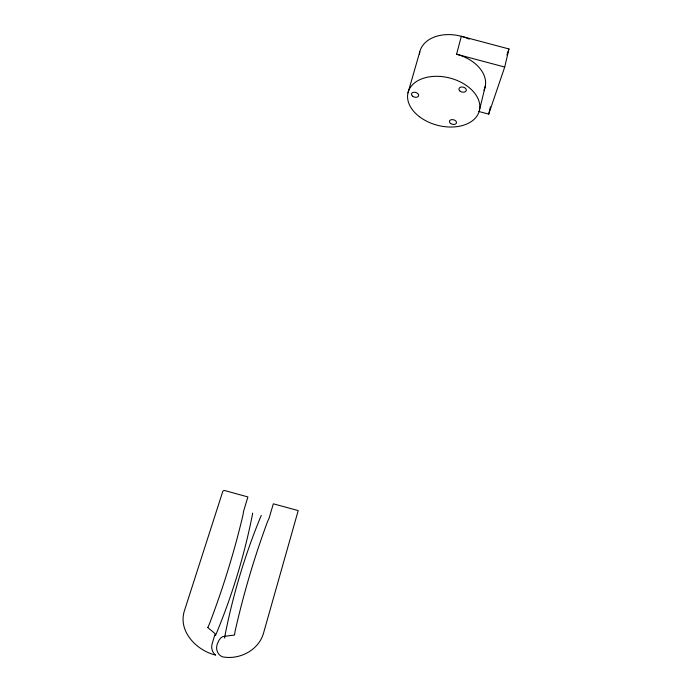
<?xml version="1.0" encoding="UTF-8"?>
<svg xmlns="http://www.w3.org/2000/svg" width="692" height="692" viewBox="0 0 692 692"><rect width="100%" height="100%" fill="white"/><g stroke="black" fill="none" stroke-linecap="round" stroke-linejoin="round"><path stroke-width="1.04" d="M234.579 634.547L234.847 632.696A71.259 69.684 -87.8 0 1 235.133 631.069C243.498 594.082 254.241 557.527 267.423 521.967A67.21 65.532 25 0 1 268.012 520.583L268.73 519.052A6.02 5.821 -1.3 0 1 268.937 518.645L273.331 503.811L298.209 510.584L263.591 632.921C258.869 650.264 239.276 660.298 222.149 656.76A10.319 9.939 -57.1 0 1 217.046 644.788C218.274 641.311 220.393 636.086 224.796 636.294L234.527 635.04A6.496 6.297 -56.8 0 1 234.579 634.547M478.388 111.36L488.708 114.111L504.71 67.046L508.957 48.959L461.339 36.295L456.582 54.236A36.278 24.782 14.4 0 1 483.959 90.219M488.708 114.111L490.429 106.879M479.556 109.708L485.334 85.981M407.977 92.884L419.784 51.883M506.899 55.031L508.957 48.959M215.247 635.464L215.61 635.273C231.915 596.244 244.561 554.975 252.649 513.455L252.45 513.144M261.446 515.601L261.109 515.756C244.89 554.828 232.547 596.193 224.554 637.73L224.753 638.067M456.582 54.236L504.71 67.046M419.413 54.106A35.898 25.042 14.3 0 1 469.314 39.141M207.782 627.583L215.16 633.708L212.262 643.404A10.683 10.268 -55.9 0 0 215.67 655.125C196.839 650.618 178.052 631.718 184.288 611.174L222.738 491.579A1.574 1.488 -10.3 0 1 224.692 490.55L247.892 496.934L243.472 511.699A6.046 5.787 -10.5 0 1 243.437 512.158L243.186 513.81A68.378 64.036 -19.2 0 1 242.918 515.281C234.207 552.19 222.902 588.572 209.382 624.011A72.599 67.98 -38.6 0 1 208.725 625.533L207.782 627.558M450.63 123.505A3.607 2.344 13.8 0 0 456.443 122.968A3.607 2.344 13.8 0 0 451.807 119.621A3.607 2.344 13.8 0 0 450.63 123.505M412.605 96.197A3.676 2.439 16 0 0 418.573 95.894A3.676 2.439 16 0 0 414.05 92.226A3.676 2.439 16 0 0 412.605 96.197M460.171 91.223A3.754 2.543 13.5 0 0 466.252 90.574A3.754 2.543 13.5 0 0 461.452 87.002A3.754 2.543 13.5 0 0 460.171 91.223M419.447 116.714A36.78 24.419 14.4 0 0 479.02 111.845A36.78 24.419 14.4 0 0 432.604 76.466A36.78 24.419 14.4 0 0 419.447 116.714"/></g></svg>
